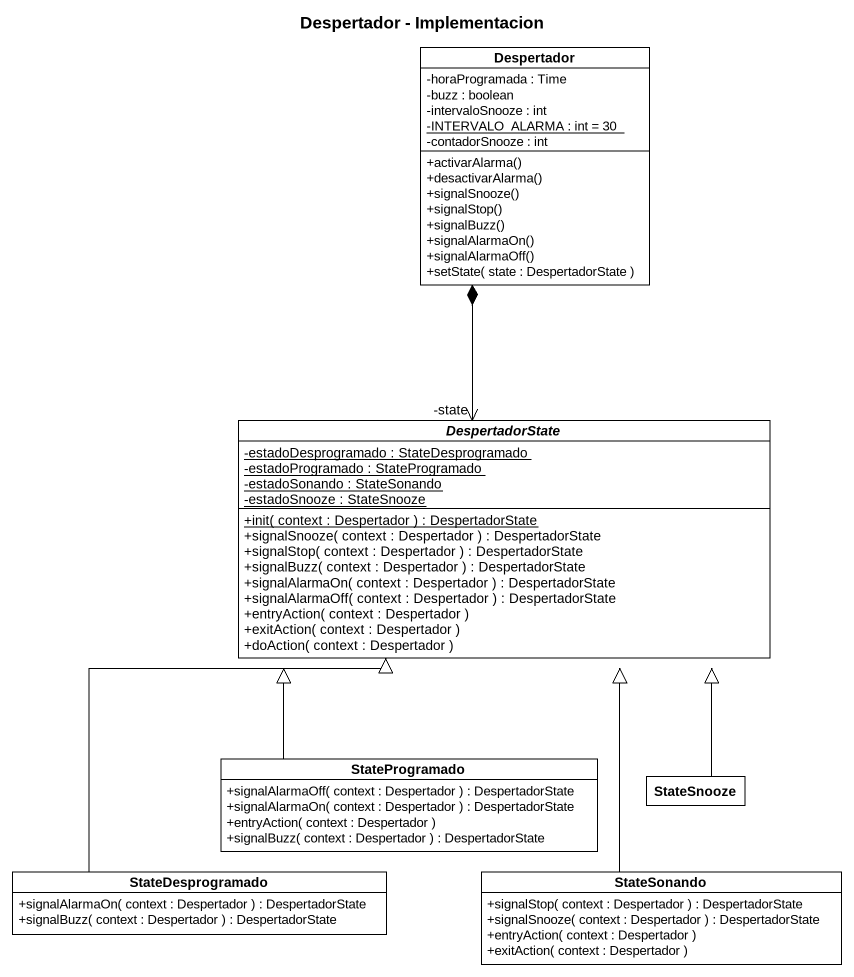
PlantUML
@startuml
title Despertador - Implementacion
hide circle
hide empty members
skinparam classAttributeIconSize 0
class Despertador {
  -horaProgramada : Time
  -buzz : boolean
  -intervaloSnooze : int
  {static} -INTERVALO_ALARMA : int = 30
  -contadorSnooze : int
  +activarAlarma()
  +desactivarAlarma()
  +signalSnooze()
  +signalStop()
  +signalBuzz()
  +signalAlarmaOn()
  +signalAlarmaOff()
  +setState( state : DespertadorState )
}
abstract class DespertadorState {
  {static} -estadoDesprogramado : StateDesprogramado
  {static} -estadoProgramado : StateProgramado
  {static} -estadoSonando : StateSonando
  {static} -estadoSnooze : StateSnooze
  {static} +init( context : Despertador ) : DespertadorState
  +signalSnooze( context : Despertador ) : DespertadorState
  +signalStop( context : Despertador ) : DespertadorState
  +signalBuzz( context : Despertador ) : DespertadorState
  +signalAlarmaOn( context : Despertador ) : DespertadorState
  +signalAlarmaOff( context : Despertador ) : DespertadorState
  +entryAction( context : Despertador )
  +exitAction( context : Despertador )
  +doAction( context : Despertador )
}
class StateProgramado {
  +signalAlarmaOff( context : Despertador ) : DespertadorState
  +signalAlarmaOn( context : Despertador ) : DespertadorState
  +entryAction( context : Despertador )
  +signalBuzz( context : Despertador ) : DespertadorState
}
class StateSnooze
class StateDesprogramado {
  +signalAlarmaOn( context : Despertador ) : DespertadorState
  +signalBuzz( context : Despertador ) : DespertadorState
}
class StateSonando {
  +signalStop( context : Despertador ) : DespertadorState
  +signalSnooze( context : Despertador ) : DespertadorState
  +entryAction( context : Despertador )
  +exitAction( context : Despertador )
}
Despertador *--> "-state" DespertadorState
StateProgramado -up-|> DespertadorState
StateSnooze -up-|> DespertadorState
StateDesprogramado -up-|> DespertadorState
StateSonando -up-|> DespertadorState
@enduml
